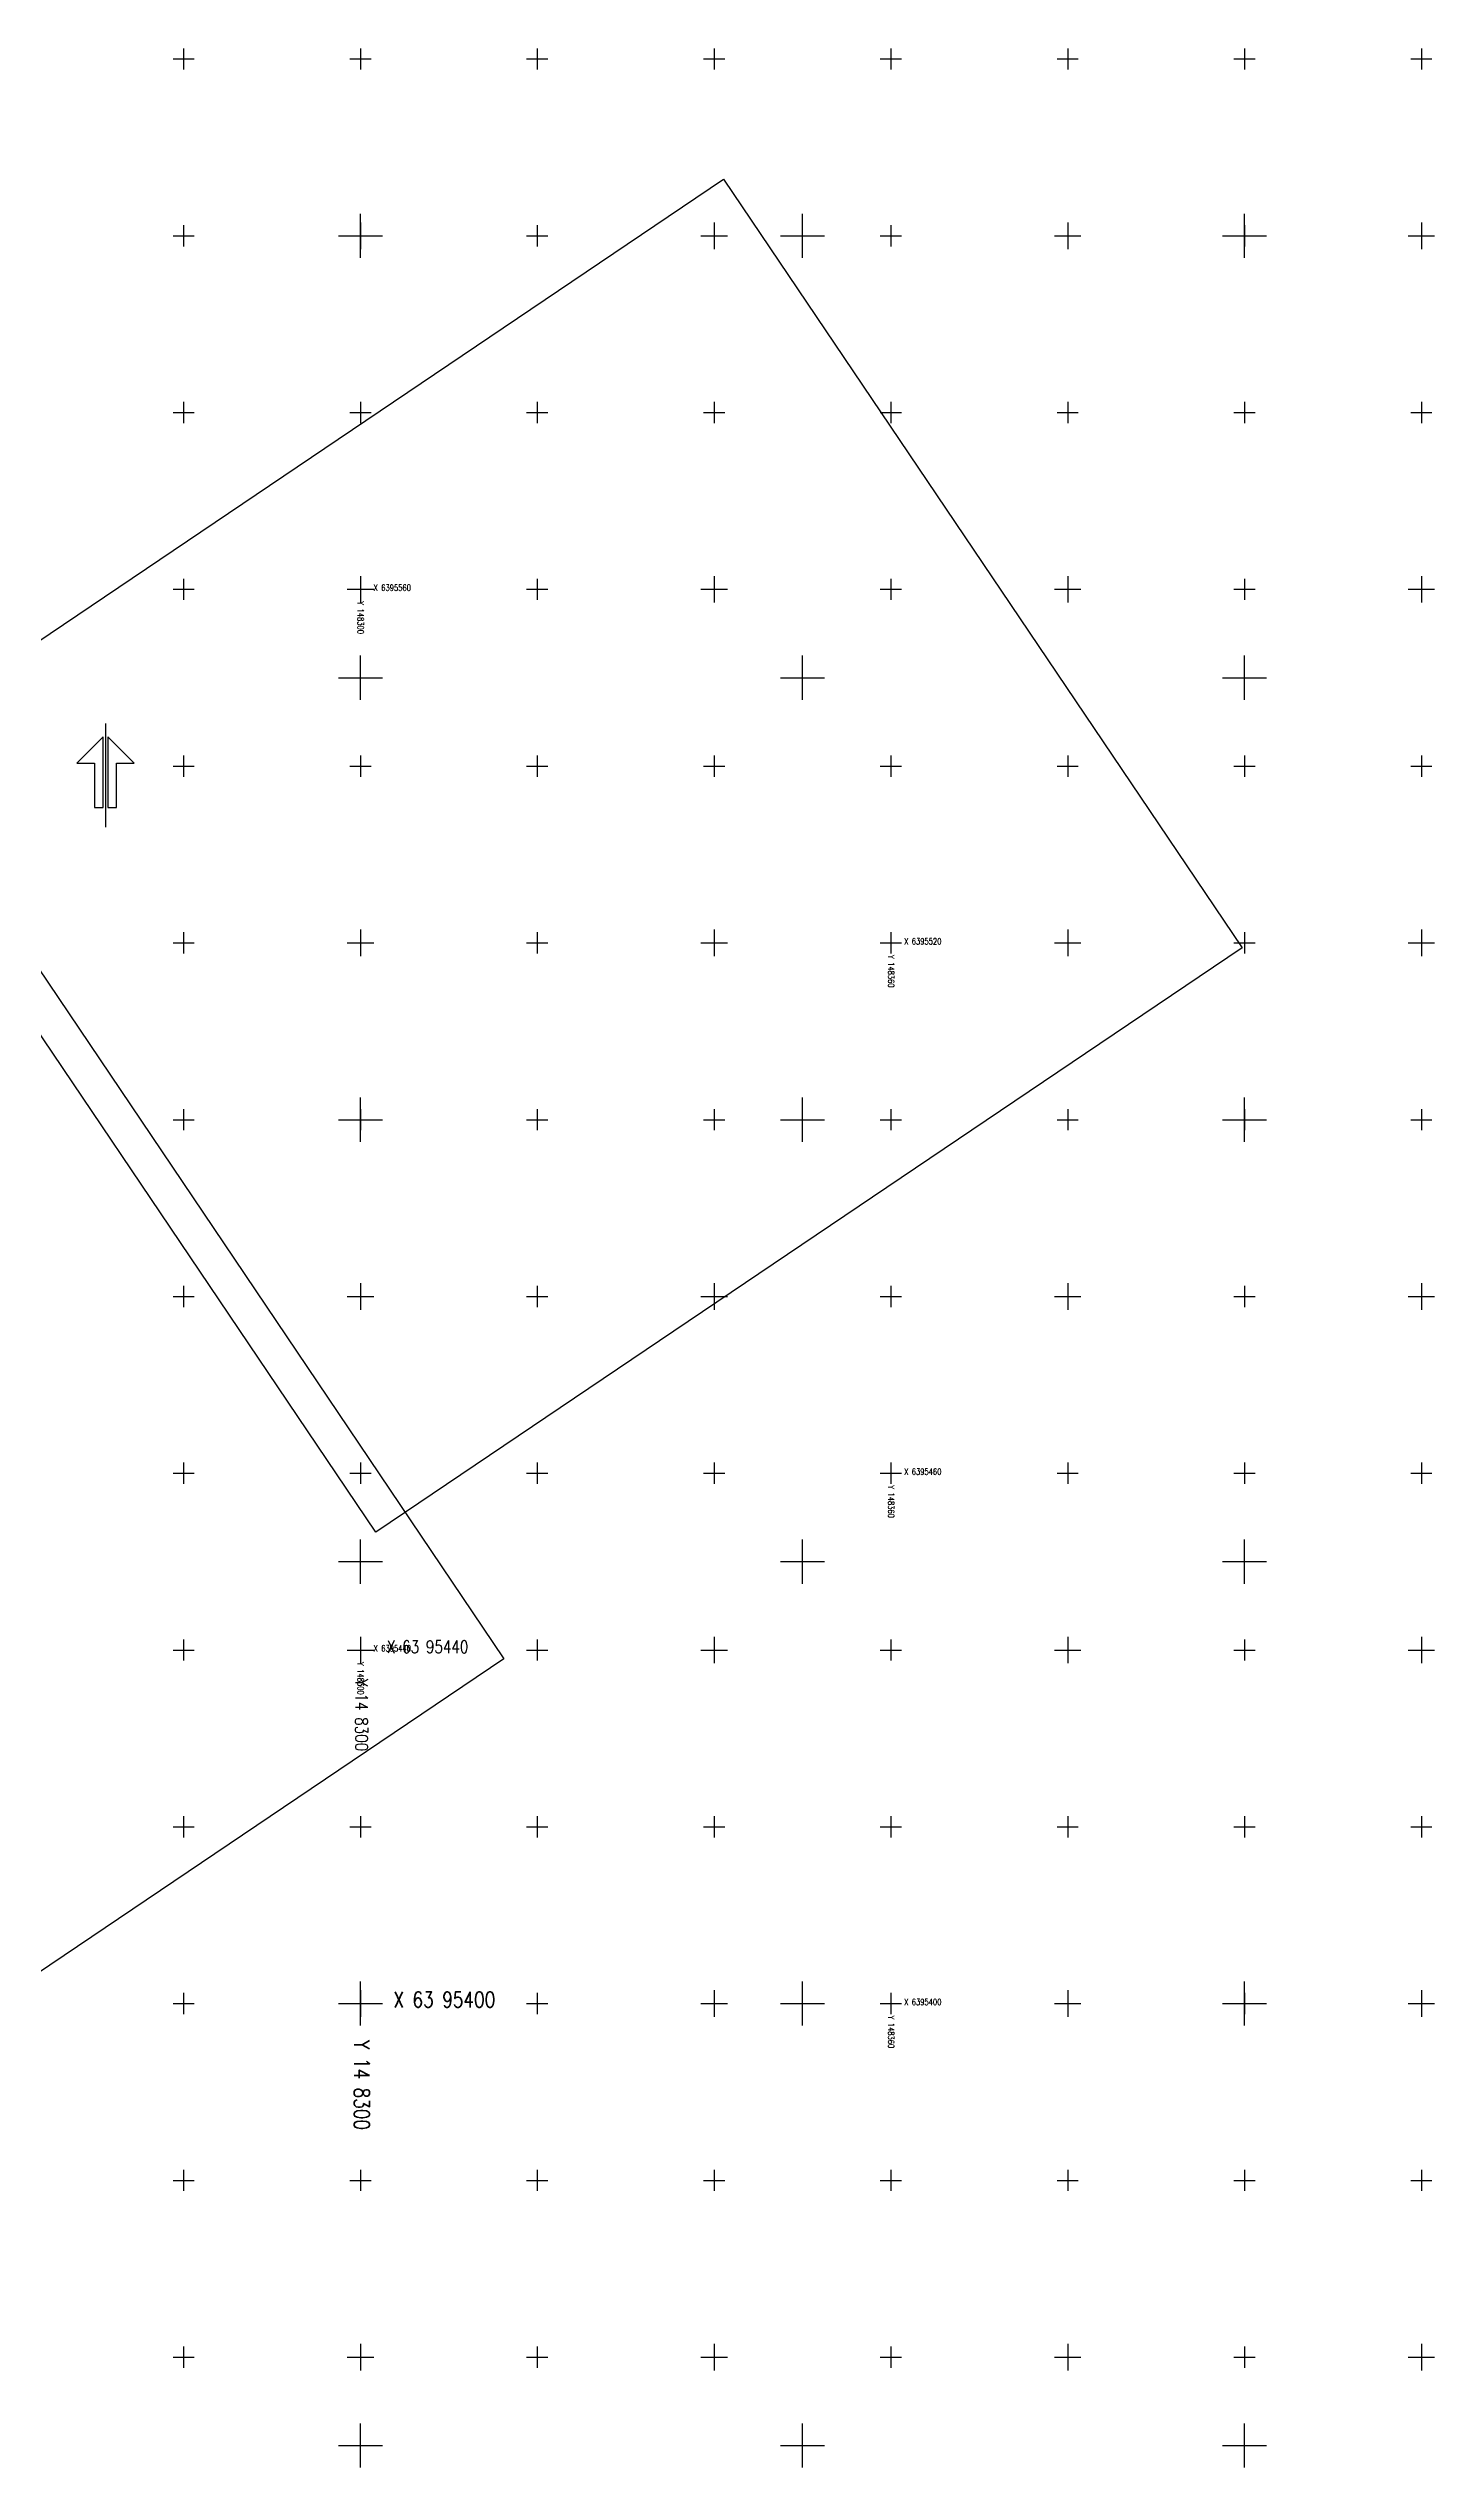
# Model space of a CAD drawing. Header units: metres. Extents: x 148098 to 148422, y 6395348 to 6395621.
# Drawn here: x 148264.7 to 148421.5, y 6395347.5 to 6395621.2 of the extents above; entities that cross this region are included whole.
import ezdxf

# ---------------------------------------------------------------- set-up
doc = ezdxf.new("R2010")
doc.units = ezdxf.units.M
for name, color, linetype in [('M-KRYSS-200', 1, 'Continuous'), ('M-KRYSS-400', 1, 'Continuous'), ('M-KRYSS-500', 1, 'Continuous')]:
    doc.layers.add(name, color=color, linetype=linetype)
doc.layers.add('M-RUTA-200', color=7, linetype='Continuous', plot=False)
doc.styles.add('SIMPLEX8', font='simplex.shx', dxfattribs={"width": 0.8})

msp = doc.modelspace()

# ---------------------------------------------------------------- linework, layer by layer
at = {"layer": 'M-KRYSS-200'}
for p, q in [((148278.8, 6395620), (148281.2, 6395620)), ((148278.8, 6395620), (148281.2, 6395620)), ((148280, 6395621.2), (148280, 6395618.8)), ((148280, 6395621.2), (148280, 6395618.8)), ((148298.8, 6395620), (148301.2, 6395620)), ((148298.8, 6395620), (148301.2, 6395620)), ((148300, 6395621.2), (148300, 6395618.8)), ((148300, 6395621.2), (148300, 6395618.8)), ((148318.8, 6395620), (148321.2, 6395620)), ((148318.8, 6395620), (148321.2, 6395620)), ((148320, 6395621.2), (148320, 6395618.8)), ((148320, 6395621.2), (148320, 6395618.8)), ((148338.8, 6395620), (148341.2, 6395620)), ((148338.8, 6395620), (148341.2, 6395620)), ((148340, 6395621.2), (148340, 6395618.8)), ((148340, 6395621.2), (148340, 6395618.8)), ((148358.8, 6395620), (148361.2, 6395620)), ((148360, 6395621.2), (148360, 6395618.8)), ((148378.8, 6395620), (148381.2, 6395620)), ((148378.8, 6395620), (148381.2, 6395620)), ((148380, 6395621.2), (148380, 6395618.8)), ((148380, 6395621.2), (148380, 6395618.8)), ((148398.8, 6395620), (148401.2, 6395620)), ((148398.8, 6395620), (148401.2, 6395620)), ((148400, 6395621.2), (148400, 6395618.8)), ((148400, 6395621.2), (148400, 6395618.8)), ((148418.8, 6395620), (148421.2, 6395620)), ((148420, 6395621.2), (148420, 6395618.8)), ((148278.8, 6395600), (148281.2, 6395600)), ((148278.8, 6395600), (148281.2, 6395600)), ((148280, 6395601.2), (148280, 6395598.8)), ((148280, 6395601.2), (148280, 6395598.8)), ((148298.8, 6395600), (148301.2, 6395600)), ((148298.8, 6395600), (148301.2, 6395600)), ((148300, 6395601.2), (148300, 6395598.8)), ((148300, 6395601.2), (148300, 6395598.8)), ((148318.8, 6395600), (148321.2, 6395600)), ((148318.8, 6395600), (148321.2, 6395600)), ((148320, 6395601.2), (148320, 6395598.8)), ((148320, 6395601.2), (148320, 6395598.8)), ((148338.8, 6395600), (148341.2, 6395600)), ((148338.8, 6395600), (148341.2, 6395600)), ((148340, 6395601.2), (148340, 6395598.8)), ((148340, 6395601.2), (148340, 6395598.8)), ((148358.8, 6395600), (148361.2, 6395600)), ((148360, 6395601.2), (148360, 6395598.8)), ((148378.8, 6395600), (148381.2, 6395600)), ((148378.8, 6395600), (148381.2, 6395600)), ((148380, 6395601.2), (148380, 6395598.8)), ((148380, 6395601.2), (148380, 6395598.8)), ((148398.8, 6395600), (148401.2, 6395600)), ((148398.8, 6395600), (148401.2, 6395600)), ((148400, 6395601.2), (148400, 6395598.8)), ((148400, 6395601.2), (148400, 6395598.8)), ((148418.8, 6395600), (148421.2, 6395600)), ((148420, 6395601.2), (148420, 6395598.8)), ((148280, 6395581.2), (148280, 6395578.8)), ((148280, 6395581.2), (148280, 6395578.8)), ((148300, 6395581.2), (148300, 6395578.8)), ((148300, 6395581.2), (148300, 6395578.8)), ((148320, 6395581.2), (148320, 6395578.8)), ((148320, 6395581.2), (148320, 6395578.8)), ((148340, 6395581.2), (148340, 6395578.8)), ((148340, 6395581.2), (148340, 6395578.8)), ((148360, 6395581.2), (148360, 6395578.8)), ((148360, 6395581.2), (148360, 6395578.8)), ((148380, 6395581.2), (148380, 6395578.8)), ((148380, 6395581.2), (148380, 6395578.8)), ((148400, 6395581.2), (148400, 6395578.8)), ((148400, 6395581.2), (148400, 6395578.8)), ((148420, 6395581.2), (148420, 6395578.8)), ((148420, 6395581.2), (148420, 6395578.8)), ((148278.8, 6395580), (148281.2, 6395580)), ((148278.8, 6395580), (148281.2, 6395580)), ((148298.8, 6395580), (148301.2, 6395580)), ((148298.8, 6395580), (148301.2, 6395580)), ((148318.8, 6395580), (148321.2, 6395580)), ((148318.8, 6395580), (148321.2, 6395580)), ((148338.8, 6395580), (148341.2, 6395580)), ((148338.8, 6395580), (148341.2, 6395580)), ((148358.8, 6395580), (148361.2, 6395580)), ((148358.8, 6395580), (148361.2, 6395580)), ((148378.8, 6395580), (148381.2, 6395580)), ((148378.8, 6395580), (148381.2, 6395580)), ((148398.8, 6395580), (148401.2, 6395580)), ((148398.8, 6395580), (148401.2, 6395580)), ((148418.8, 6395580), (148421.2, 6395580)), ((148418.8, 6395580), (148421.2, 6395580)), ((148278.8, 6395560), (148281.2, 6395560)), ((148280, 6395561.2), (148280, 6395558.8)), ((148298.8, 6395560), (148301.2, 6395560)), ((148300, 6395561.2), (148300, 6395558.8)), ((148318.8, 6395560), (148321.2, 6395560)), ((148320, 6395561.2), (148320, 6395558.8)), ((148338.8, 6395560), (148341.2, 6395560)), ((148340, 6395561.2), (148340, 6395558.8)), ((148358.8, 6395560), (148361.2, 6395560)), ((148360, 6395561.2), (148360, 6395558.8)), ((148378.8, 6395560), (148381.2, 6395560)), ((148380, 6395561.2), (148380, 6395558.8)), ((148398.8, 6395560), (148401.2, 6395560)), ((148400, 6395561.2), (148400, 6395558.8)), ((148418.8, 6395560), (148421.2, 6395560)), ((148420, 6395561.2), (148420, 6395558.8)), ((148278.8, 6395540), (148281.2, 6395540)), ((148280, 6395541.2), (148280, 6395538.8)), ((148298.8, 6395540), (148301.2, 6395540)), ((148300, 6395541.2), (148300, 6395538.8)), ((148318.8, 6395540), (148321.2, 6395540)), ((148320, 6395541.2), (148320, 6395538.8)), ((148338.8, 6395540), (148341.2, 6395540)), ((148340, 6395541.2), (148340, 6395538.8)), ((148358.8, 6395540), (148361.2, 6395540)), ((148360, 6395541.2), (148360, 6395538.8)), ((148378.8, 6395540), (148381.2, 6395540)), ((148380, 6395541.2), (148380, 6395538.8)), ((148398.8, 6395540), (148401.2, 6395540)), ((148400, 6395541.2), (148400, 6395538.8)), ((148418.8, 6395540), (148421.2, 6395540)), ((148420, 6395541.2), (148420, 6395538.8)), ((148280, 6395521.2), (148280, 6395518.8)), ((148300, 6395521.2), (148300, 6395518.8)), ((148320, 6395521.2), (148320, 6395518.8)), ((148340, 6395521.2), (148340, 6395518.8)), ((148360, 6395521.2), (148360, 6395518.8)), ((148380, 6395521.2), (148380, 6395518.8)), ((148400, 6395521.2), (148400, 6395518.8)), ((148420, 6395521.2), (148420, 6395518.8)), ((148278.8, 6395520), (148281.2, 6395520)), ((148298.8, 6395520), (148301.2, 6395520)), ((148318.8, 6395520), (148321.2, 6395520)), ((148338.8, 6395520), (148341.2, 6395520)), ((148358.8, 6395520), (148361.2, 6395520)), ((148378.8, 6395520), (148381.2, 6395520)), ((148398.8, 6395520), (148401.2, 6395520)), ((148418.8, 6395520), (148421.2, 6395520)), ((148278.8, 6395500), (148281.2, 6395500)), ((148278.8, 6395500), (148281.2, 6395500)), ((148280, 6395501.2), (148280, 6395498.8)), ((148280, 6395501.2), (148280, 6395498.8)), ((148298.8, 6395500), (148301.2, 6395500)), ((148298.8, 6395500), (148301.2, 6395500)), ((148300, 6395501.2), (148300, 6395498.8)), ((148300, 6395501.2), (148300, 6395498.8)), ((148318.8, 6395500), (148321.2, 6395500)), ((148318.8, 6395500), (148321.2, 6395500)), ((148320, 6395501.2), (148320, 6395498.8)), ((148320, 6395501.2), (148320, 6395498.8)), ((148338.8, 6395500), (148341.2, 6395500)), ((148338.8, 6395500), (148341.2, 6395500)), ((148340, 6395501.2), (148340, 6395498.8)), ((148340, 6395501.2), (148340, 6395498.8)), ((148358.8, 6395500), (148361.2, 6395500)), ((148358.8, 6395500), (148361.2, 6395500)), ((148360, 6395501.2), (148360, 6395498.8)), ((148360, 6395501.2), (148360, 6395498.8)), ((148378.8, 6395500), (148381.2, 6395500)), ((148378.8, 6395500), (148381.2, 6395500)), ((148380, 6395501.2), (148380, 6395498.8)), ((148380, 6395501.2), (148380, 6395498.8)), ((148398.8, 6395500), (148401.2, 6395500)), ((148398.8, 6395500), (148401.2, 6395500)), ((148400, 6395501.2), (148400, 6395498.8)), ((148400, 6395501.2), (148400, 6395498.8)), ((148418.8, 6395500), (148421.2, 6395500)), ((148418.8, 6395500), (148421.2, 6395500)), ((148420, 6395501.2), (148420, 6395498.8)), ((148420, 6395501.2), (148420, 6395498.8)), ((148278.8, 6395480), (148281.2, 6395480)), ((148280, 6395481.2), (148280, 6395478.8)), ((148298.8, 6395480), (148301.2, 6395480)), ((148300, 6395481.2), (148300, 6395478.8)), ((148318.8, 6395480), (148321.2, 6395480)), ((148320, 6395481.2), (148320, 6395478.8)), ((148338.8, 6395480), (148341.2, 6395480)), ((148340, 6395481.2), (148340, 6395478.8)), ((148358.8, 6395480), (148361.2, 6395480)), ((148360, 6395481.2), (148360, 6395478.8)), ((148378.8, 6395480), (148381.2, 6395480)), ((148380, 6395481.2), (148380, 6395478.8)), ((148398.8, 6395480), (148401.2, 6395480)), ((148400, 6395481.2), (148400, 6395478.8)), ((148418.8, 6395480), (148421.2, 6395480)), ((148420, 6395481.2), (148420, 6395478.8)), ((148280, 6395461.2), (148280, 6395458.8)), ((148300, 6395461.2), (148300, 6395458.8)), ((148320, 6395461.2), (148320, 6395458.8)), ((148340, 6395461.2), (148340, 6395458.8)), ((148360, 6395461.2), (148360, 6395458.8)), ((148380, 6395461.2), (148380, 6395458.8)), ((148400, 6395461.2), (148400, 6395458.8)), ((148420, 6395461.2), (148420, 6395458.8)), ((148278.8, 6395460), (148281.2, 6395460)), ((148298.8, 6395460), (148301.2, 6395460)), ((148318.8, 6395460), (148321.2, 6395460)), ((148338.8, 6395460), (148341.2, 6395460)), ((148358.8, 6395460), (148361.2, 6395460)), ((148378.8, 6395460), (148381.2, 6395460)), ((148398.8, 6395460), (148401.2, 6395460)), ((148418.8, 6395460), (148421.2, 6395460)), ((148280, 6395441.2), (148280, 6395438.8)), ((148300, 6395441.2), (148300, 6395438.8)), ((148320, 6395441.2), (148320, 6395438.8)), ((148340, 6395441.2), (148340, 6395438.8)), ((148360, 6395441.2), (148360, 6395438.8)), ((148380, 6395441.2), (148380, 6395438.8)), ((148400, 6395441.2), (148400, 6395438.8)), ((148420, 6395441.2), (148420, 6395438.8)), ((148278.8, 6395440), (148281.2, 6395440)), ((148298.8, 6395440), (148301.2, 6395440)), ((148318.8, 6395440), (148321.2, 6395440)), ((148338.8, 6395440), (148341.2, 6395440)), ((148358.8, 6395440), (148361.2, 6395440)), ((148378.8, 6395440), (148381.2, 6395440)), ((148398.8, 6395440), (148401.2, 6395440)), ((148418.8, 6395440), (148421.2, 6395440)), ((148278.8, 6395420), (148281.2, 6395420)), ((148280, 6395421.2), (148280, 6395418.8)), ((148298.8, 6395420), (148301.2, 6395420)), ((148300, 6395421.2), (148300, 6395418.8)), ((148318.8, 6395420), (148321.2, 6395420)), ((148320, 6395421.2), (148320, 6395418.8)), ((148338.8, 6395420), (148341.2, 6395420)), ((148340, 6395421.2), (148340, 6395418.8)), ((148358.8, 6395420), (148361.2, 6395420)), ((148360, 6395421.2), (148360, 6395418.8)), ((148378.8, 6395420), (148381.2, 6395420)), ((148380, 6395421.2), (148380, 6395418.8)), ((148398.8, 6395420), (148401.2, 6395420)), ((148400, 6395421.2), (148400, 6395418.8)), ((148418.8, 6395420), (148421.2, 6395420)), ((148420, 6395421.2), (148420, 6395418.8)), ((148280, 6395401.2), (148280, 6395398.8)), ((148300, 6395401.2), (148300, 6395398.8)), ((148320, 6395401.2), (148320, 6395398.8)), ((148340, 6395401.2), (148340, 6395398.8)), ((148360, 6395401.2), (148360, 6395398.8)), ((148380, 6395401.2), (148380, 6395398.8)), ((148400, 6395401.2), (148400, 6395398.8)), ((148420, 6395401.2), (148420, 6395398.8)), ((148278.8, 6395400), (148281.2, 6395400)), ((148298.8, 6395400), (148301.2, 6395400)), ((148318.8, 6395400), (148321.2, 6395400)), ((148338.8, 6395400), (148341.2, 6395400)), ((148358.8, 6395400), (148361.2, 6395400)), ((148378.8, 6395400), (148381.2, 6395400)), ((148398.8, 6395400), (148401.2, 6395400)), ((148418.8, 6395400), (148421.2, 6395400)), ((148280, 6395381.2), (148280, 6395378.8)), ((148300, 6395381.2), (148300, 6395378.8)), ((148320, 6395381.2), (148320, 6395378.8)), ((148340, 6395381.2), (148340, 6395378.8)), ((148360, 6395381.2), (148360, 6395378.8)), ((148380, 6395381.2), (148380, 6395378.8)), ((148400, 6395381.2), (148400, 6395378.8)), ((148420, 6395381.2), (148420, 6395378.8)), ((148278.8, 6395380), (148281.2, 6395380)), ((148298.8, 6395380), (148301.2, 6395380)), ((148318.8, 6395380), (148321.2, 6395380)), ((148338.8, 6395380), (148341.2, 6395380)), ((148358.8, 6395380), (148361.2, 6395380)), ((148378.8, 6395380), (148381.2, 6395380)), ((148398.8, 6395380), (148401.2, 6395380)), ((148418.8, 6395380), (148421.2, 6395380)), ((148278.8, 6395360), (148281.2, 6395360)), ((148280, 6395361.2), (148280, 6395358.8)), ((148298.8, 6395360), (148301.2, 6395360)), ((148300, 6395361.2), (148300, 6395358.8)), ((148318.8, 6395360), (148321.2, 6395360)), ((148320, 6395361.2), (148320, 6395358.8)), ((148338.8, 6395360), (148341.2, 6395360)), ((148340, 6395361.2), (148340, 6395358.8)), ((148358.8, 6395360), (148361.2, 6395360)), ((148360, 6395361.2), (148360, 6395358.8)), ((148378.8, 6395360), (148381.2, 6395360)), ((148380, 6395361.2), (148380, 6395358.8)), ((148398.8, 6395360), (148401.2, 6395360)), ((148400, 6395361.2), (148400, 6395358.8)), ((148418.8, 6395360), (148421.2, 6395360)), ((148420, 6395361.2), (148420, 6395358.8))]:
    msp.add_line(p, q, dxfattribs=at)
at = {"layer": 'M-KRYSS-200', "color": 7}
for p, q in [((148270.91, 6395543.33), (148267.91, 6395540.33)), ((148270.91, 6395535.33), (148270.91, 6395543.33)), ((148271.16, 6395544.83), (148271.16, 6395533.08)), ((148274.41, 6395540.33), (148271.41, 6395543.33)), ((148271.41, 6395543.33), (148271.41, 6395535.33)), ((148267.91, 6395540.33), (148269.91, 6395540.33)), ((148269.91, 6395540.33), (148269.91, 6395535.33)), ((148272.41, 6395540.33), (148274.41, 6395540.33)), ((148272.41, 6395535.33), (148272.41, 6395540.33)), ((148269.91, 6395535.33), (148270.91, 6395535.33)), ((148271.41, 6395535.33), (148272.41, 6395535.33))]:
    msp.add_line(p, q, dxfattribs=at)
at = {"layer": 'M-KRYSS-200'}
for p in [(148280, 6395620), (148280, 6395620), (148300, 6395620), (148300, 6395620), (148320, 6395620), (148320, 6395620), (148340, 6395620), (148340, 6395620), (148360, 6395620), (148380, 6395620), (148380, 6395620), (148400, 6395620), (148400, 6395620), (148420, 6395620), (148280, 6395600), (148280, 6395600), (148300, 6395600), (148300, 6395600), (148320, 6395600), (148320, 6395600), (148340, 6395600), (148340, 6395600), (148360, 6395600), (148380, 6395600), (148380, 6395600), (148400, 6395600), (148400, 6395600), (148420, 6395600), (148280, 6395580), (148280, 6395580), (148300, 6395580), (148300, 6395580), (148320, 6395580), (148320, 6395580), (148340, 6395580), (148340, 6395580), (148360, 6395580), (148360, 6395580), (148380, 6395580), (148380, 6395580), (148400, 6395580), (148400, 6395580), (148420, 6395580), (148420, 6395580), (148280, 6395560), (148300, 6395560), (148320, 6395560), (148340, 6395560), (148360, 6395560), (148380, 6395560), (148400, 6395560), (148420, 6395560), (148280, 6395540), (148300, 6395540), (148320, 6395540), (148340, 6395540), (148360, 6395540), (148380, 6395540), (148400, 6395540), (148420, 6395540), (148280, 6395520), (148300, 6395520), (148320, 6395520), (148340, 6395520), (148360, 6395520), (148380, 6395520), (148400, 6395520), (148420, 6395520), (148280, 6395500), (148280, 6395500), (148300, 6395500), (148300, 6395500), (148320, 6395500), (148320, 6395500), (148340, 6395500), (148340, 6395500), (148360, 6395500), (148360, 6395500), (148380, 6395500), (148380, 6395500), (148400, 6395500), (148400, 6395500), (148420, 6395500), (148420, 6395500), (148280, 6395480), (148300, 6395480), (148320, 6395480), (148340, 6395480), (148360, 6395480), (148380, 6395480), (148400, 6395480), (148420, 6395480), (148280, 6395460), (148300, 6395460), (148320, 6395460), (148340, 6395460), (148360, 6395460), (148380, 6395460), (148400, 6395460), (148420, 6395460), (148280, 6395440), (148300, 6395440), (148320, 6395440), (148340, 6395440), (148360, 6395440), (148380, 6395440), (148400, 6395440), (148420, 6395440), (148280, 6395420), (148300, 6395420), (148320, 6395420), (148340, 6395420), (148360, 6395420), (148380, 6395420), (148400, 6395420), (148420, 6395420), (148280, 6395400), (148300, 6395400), (148320, 6395400), (148340, 6395400), (148360, 6395400), (148380, 6395400), (148400, 6395400), (148420, 6395400), (148280, 6395380), (148300, 6395380), (148320, 6395380), (148340, 6395380), (148360, 6395380), (148380, 6395380), (148400, 6395380), (148420, 6395380), (148280, 6395360), (148300, 6395360), (148320, 6395360), (148340, 6395360), (148360, 6395360), (148380, 6395360), (148400, 6395360), (148420, 6395360)]:
    msp.add_point(p, dxfattribs=at)
at = {"layer": 'M-KRYSS-400'}
for p, q in [((148298.5, 6395600), (148301.5, 6395600)), ((148300, 6395601.5), (148300, 6395598.5)), ((148338.5, 6395600), (148341.5, 6395600)), ((148340, 6395601.5), (148340, 6395598.5)), ((148378.5, 6395600), (148381.5, 6395600)), ((148380, 6395601.5), (148380, 6395598.5)), ((148418.5, 6395600), (148421.5, 6395600)), ((148420, 6395601.5), (148420, 6395598.5)), ((148298.5, 6395560), (148301.5, 6395560)), ((148300, 6395561.5), (148300, 6395558.5)), ((148338.5, 6395560), (148341.5, 6395560)), ((148340, 6395561.5), (148340, 6395558.5)), ((148378.5, 6395560), (148381.5, 6395560)), ((148380, 6395561.5), (148380, 6395558.5)), ((148418.5, 6395560), (148421.5, 6395560)), ((148420, 6395561.5), (148420, 6395558.5)), ((148300, 6395521.5), (148300, 6395518.5)), ((148340, 6395521.5), (148340, 6395518.5)), ((148380, 6395521.5), (148380, 6395518.5)), ((148420, 6395521.5), (148420, 6395518.5)), ((148298.5, 6395520), (148301.5, 6395520)), ((148338.5, 6395520), (148341.5, 6395520)), ((148378.5, 6395520), (148381.5, 6395520)), ((148418.5, 6395520), (148421.5, 6395520)), ((148298.5, 6395480), (148301.5, 6395480)), ((148300, 6395481.5), (148300, 6395478.5)), ((148338.5, 6395480), (148341.5, 6395480)), ((148340, 6395481.5), (148340, 6395478.5)), ((148378.5, 6395480), (148381.5, 6395480)), ((148380, 6395481.5), (148380, 6395478.5)), ((148418.5, 6395480), (148421.5, 6395480)), ((148420, 6395481.5), (148420, 6395478.5)), ((148300, 6395441.5), (148300, 6395438.5)), ((148340, 6395441.5), (148340, 6395438.5)), ((148380, 6395441.5), (148380, 6395438.5)), ((148420, 6395441.5), (148420, 6395438.5)), ((148298.5, 6395440), (148301.5, 6395440)), ((148338.5, 6395440), (148341.5, 6395440)), ((148378.5, 6395440), (148381.5, 6395440)), ((148418.5, 6395440), (148421.5, 6395440)), ((148300, 6395401.5), (148300, 6395398.5)), ((148340, 6395401.5), (148340, 6395398.5)), ((148380, 6395401.5), (148380, 6395398.5)), ((148420, 6395401.5), (148420, 6395398.5)), ((148298.5, 6395400), (148301.5, 6395400)), ((148338.5, 6395400), (148341.5, 6395400)), ((148378.5, 6395400), (148381.5, 6395400)), ((148418.5, 6395400), (148421.5, 6395400)), ((148298.5, 6395360), (148301.5, 6395360)), ((148300, 6395361.5), (148300, 6395358.5)), ((148338.5, 6395360), (148341.5, 6395360)), ((148340, 6395361.5), (148340, 6395358.5)), ((148378.5, 6395360), (148381.5, 6395360)), ((148380, 6395361.5), (148380, 6395358.5)), ((148418.5, 6395360), (148421.5, 6395360)), ((148420, 6395361.5), (148420, 6395358.5))]:
    msp.add_line(p, q, dxfattribs=at)
at = {"layer": 'M-KRYSS-500'}
for p, q in [((148297.5, 6395600), (148302.5, 6395600)), ((148300, 6395597.5), (148300, 6395602.5)), ((148347.5, 6395600), (148352.5, 6395600)), ((148350, 6395597.5), (148350, 6395602.5)), ((148397.5, 6395600), (148402.5, 6395600)), ((148400, 6395597.5), (148400, 6395602.5)), ((148300, 6395547.5), (148300, 6395552.5)), ((148350, 6395547.5), (148350, 6395552.5)), ((148400, 6395547.5), (148400, 6395552.5)), ((148297.5, 6395550), (148302.5, 6395550)), ((148347.5, 6395550), (148352.5, 6395550)), ((148397.5, 6395550), (148402.5, 6395550)), ((148300, 6395497.5), (148300, 6395502.5)), ((148350, 6395497.5), (148350, 6395502.5)), ((148400, 6395497.5), (148400, 6395502.5)), ((148297.5, 6395500), (148302.5, 6395500)), ((148347.5, 6395500), (148352.5, 6395500)), ((148397.5, 6395500), (148402.5, 6395500)), ((148300, 6395447.5), (148300, 6395452.5)), ((148350, 6395447.5), (148350, 6395452.5)), ((148400, 6395447.5), (148400, 6395452.5)), ((148297.5, 6395450), (148302.5, 6395450)), ((148347.5, 6395450), (148352.5, 6395450)), ((148397.5, 6395450), (148402.5, 6395450)), ((148300, 6395397.5), (148300, 6395402.5)), ((148350, 6395397.5), (148350, 6395402.5)), ((148400, 6395397.5), (148400, 6395402.5)), ((148297.5, 6395400), (148302.5, 6395400)), ((148347.5, 6395400), (148352.5, 6395400)), ((148397.5, 6395400), (148402.5, 6395400)), ((148300, 6395347.5), (148300, 6395352.5)), ((148350, 6395347.5), (148350, 6395352.5)), ((148400, 6395347.5), (148400, 6395352.5)), ((148297.5, 6395350), (148302.5, 6395350)), ((148347.5, 6395350), (148352.5, 6395350)), ((148397.5, 6395350), (148402.5, 6395350))]:
    msp.add_line(p, q, dxfattribs=at)
at = {"layer": 'M-RUTA-200'}
for points in [[(148243.09, 6395540.29), (148341.08, 6395606.39), (148399.73, 6395519.44), (148301.73, 6395453.34)], [(148159.6, 6395459.85), (148257.59, 6395525.95), (148316.23, 6395439), (148218.24, 6395372.9)]]:
    msp.add_lwpolyline(points, close=True, dxfattribs=at)

# ---------------------------------------------------------------- texts
at = {"layer": 'M-KRYSS-200', "color": 3, "style": 'SIMPLEX8', "width": 0.8}
for s, p in [('X 6395560', (148301.49, 6395559.83)), ('X 6395520', (148361.49, 6395519.83)), ('X 6395460', (148361.49, 6395459.83)), ('X 6395440', (148301.49, 6395439.83)), ('X 6395400', (148361.49, 6395399.83))]:
    msp.add_text(s, height=0.7, dxfattribs=at).set_placement(p)
for s, p in [('Y 148300', (148299.68, 6395558.64)), ('Y 148360', (148359.68, 6395518.64)), ('Y 148360', (148359.68, 6395458.64)), ('Y 148300', (148299.68, 6395438.64)), ('Y 148360', (148359.68, 6395398.64))]:
    msp.add_text(s, height=0.7, rotation=270, dxfattribs=at).set_placement(p)
at = {"layer": 'M-KRYSS-400', "color": 3, "style": 'SIMPLEX8', "width": 0.8}
msp.add_text('X 63 95440', height=1.4, dxfattribs=at).set_placement((148302.99, 6395439.66))
msp.add_text('Y 14 8300', height=1.4, rotation=270, dxfattribs=at).set_placement((148299.43, 6395436.71))
at = {"layer": 'M-KRYSS-500', "color": 3, "style": 'SIMPLEX8', "width": 0.8}
msp.add_text('X 63 95400', height=1.75, dxfattribs=at).set_placement((148303.73, 6395399.57))
msp.add_text('Y 14 8300', height=1.75, rotation=270, dxfattribs=at).set_placement((148299.28, 6395395.89))

doc.saveas('drawing.dxf')
